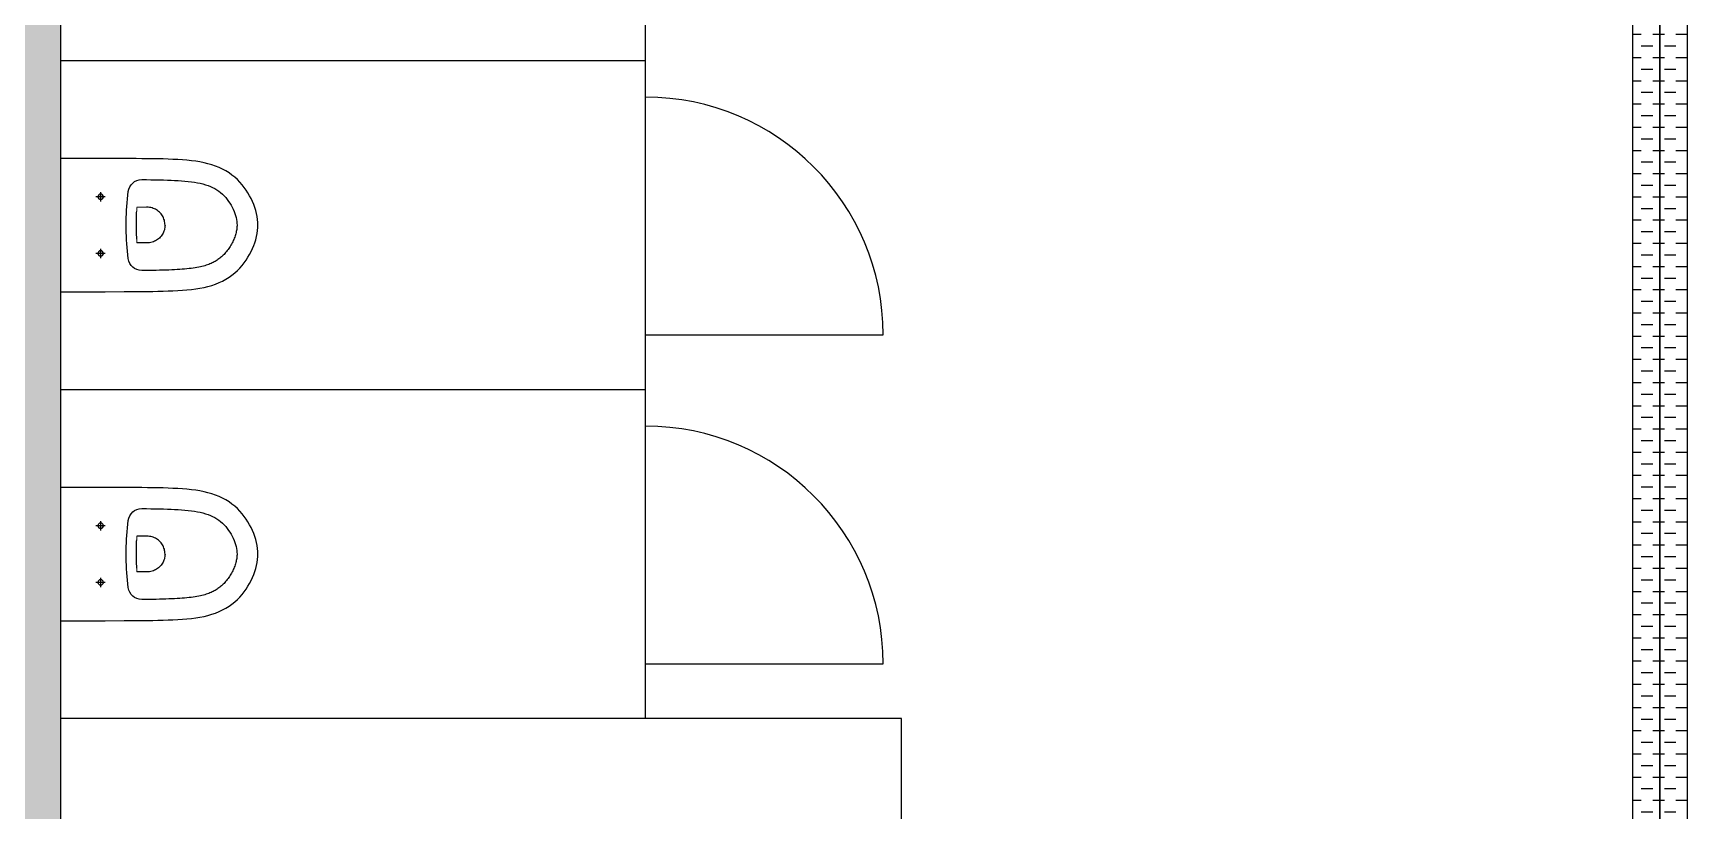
# Model space of a CAD drawing. Header units: centimetres. Extents: x 26200 to 113000, y -600 to 9300.
# Drawn here: x 52166.9 to 52620.7, y 2618.3 to 2831.1 of the extents above; entities that cross this region are included whole.
import ezdxf

# ---------------------------------------------------------------- set-up
doc = ezdxf.new("R2010")
doc.units = ezdxf.units.CM
for name, color, linetype in [('A-AREA', 8, 'Continuous'), ('A-FLOR-FIXT', 8, 'Continuous'), ('A-FLOR-TPTN', 8, 'Continuous'), ('A-WALL', 8, 'Continuous'), ('A-WALL-HTCH', 8, 'Continuous')]:
    doc.layers.add(name, color=color, linetype=linetype)
pattern_1 = [(0, (47244.2896, 54361.0323), (3.175, 3.175), [3.175, -3.175])]

# ---------------------------------------------------------------- blocks, each defined once
blk = doc.blocks.new('KLOZET')
at = {"linetype": 'Continuous'}
for p, q in [((-11.04, 49.6), (-10.31, 50.18)), ((-10.31, 50.18), (-9.56, 50.72)), ((-9.56, 50.72), (-8.8, 51.22)), ((-8.8, 51.22), (-8.02, 51.67)), ((-8.02, 51.67), (-7.24, 52.08)), ((-7.24, 52.08), (-6.44, 52.46)), ((-6.44, 52.46), (-5.63, 52.79)), ((-5.63, 52.79), (-4.81, 53.09)), ((-4.81, 53.09), (-3.99, 53.34)), ((-3.99, 53.34), (-3.16, 53.55)), ((-3.16, 53.55), (-2.34, 53.71)), ((-2.34, 53.71), (-1.51, 53.83)), ((-1.51, 53.83), (-0.69, 53.89)), ((-0.69, 53.89), (0, 53.91)), ((0, 53.91), (0.69, 53.89)), ((0.69, 53.89), (1.51, 53.83)), ((1.51, 53.83), (2.34, 53.71)), ((2.34, 53.71), (3.16, 53.55)), ((3.16, 53.55), (3.99, 53.34)), ((3.99, 53.34), (4.81, 53.09)), ((4.81, 53.09), (5.63, 52.79)), ((5.63, 52.79), (6.44, 52.46)), ((6.44, 52.46), (7.24, 52.08)), ((7.24, 52.08), (8.02, 51.67)), ((8.02, 51.67), (8.8, 51.22)), ((8.8, 51.22), (9.56, 50.72)), ((9.56, 50.72), (10.31, 50.18)), ((10.31, 50.18), (11.04, 49.6)), ((-14.81, 45.18), (-14.27, 46.03)), ((-14.27, 46.03), (-13.69, 46.84)), ((-13.69, 46.84), (-13.07, 47.6)), ((-13.07, 47.6), (-12.43, 48.31)), ((-12.43, 48.31), (-11.75, 48.97)), ((-11.75, 48.97), (-11.04, 49.6)), ((-6.99, 45.54), (-7.26, 45.33)), ((-6.71, 45.76), (-6.99, 45.54)), ((-6.42, 45.96), (-6.71, 45.76)), ((-6.13, 46.16), (-6.42, 45.96)), ((-5.82, 46.36), (-6.13, 46.16)), ((-5.51, 46.54), (-5.82, 46.36)), ((-5.2, 46.72), (-5.51, 46.54)), ((-4.89, 46.89), (-5.2, 46.72)), ((-4.57, 47.05), (-4.89, 46.89)), ((-4.25, 47.2), (-4.57, 47.05)), ((-3.93, 47.34), (-4.25, 47.2)), ((-3.6, 47.47), (-3.93, 47.34)), ((-3.28, 47.59), (-3.6, 47.47)), ((-2.97, 47.7), (-3.28, 47.59)), ((-2.65, 47.8), (-2.97, 47.7)), ((-2.35, 47.89), (-2.65, 47.8)), ((-2.06, 47.96), (-2.35, 47.89)), ((-1.77, 48.03), (-2.06, 47.96)), ((-1.5, 48.08), (-1.77, 48.03)), ((-1.23, 48.13), (-1.5, 48.08)), ((-0.97, 48.16), (-1.23, 48.13)), ((-0.71, 48.19), (-0.97, 48.16)), ((-0.47, 48.21), (-0.71, 48.19)), ((-0.23, 48.22), (-0.47, 48.21)), ((0, 48.22), (-0.23, 48.22)), ((0.5, 48.21), (0, 48.22)), ((1.01, 48.16), (0.5, 48.21)), ((1.53, 48.07), (1.01, 48.16)), ((2.07, 47.96), (1.53, 48.07)), ((2.62, 47.81), (2.07, 47.96)), ((3.18, 47.63), (2.62, 47.81)), ((3.74, 47.42), (3.18, 47.63)), ((4.31, 47.17), (3.74, 47.42)), ((4.87, 46.9), (4.31, 47.17)), ((5.42, 46.6), (4.87, 46.9)), ((5.96, 46.27), (5.42, 46.6)), ((6.49, 45.92), (5.96, 46.27)), ((7.01, 45.53), (6.49, 45.92)), ((7.51, 45.12), (7.01, 45.53)), ((11.04, 49.6), (11.75, 48.97)), ((11.75, 48.97), (12.43, 48.31)), ((12.43, 48.31), (13.07, 47.6)), ((13.07, 47.6), (13.69, 46.84)), ((13.69, 46.84), (14.27, 46.03)), ((14.27, 46.03), (14.81, 45.18)), ((-16.79, 40.28), (-16.49, 41.34)), ((-16.49, 41.34), (-16.14, 42.36)), ((-16.14, 42.36), (-15.75, 43.34)), ((-15.75, 43.34), (-15.3, 44.28)), ((-15.3, 44.28), (-14.81, 45.18)), ((-10.5, 41.11), (-10.63, 40.81)), ((-10.36, 41.4), (-10.5, 41.11)), ((-10.22, 41.69), (-10.36, 41.4)), ((-10.08, 41.96), (-10.22, 41.69)), ((-9.93, 42.23), (-10.08, 41.96)), ((-9.77, 42.49), (-9.93, 42.23)), ((-9.61, 42.75), (-9.77, 42.49)), ((-9.44, 43), (-9.61, 42.75)), ((-9.26, 43.24), (-9.44, 43)), ((-9.08, 43.48), (-9.26, 43.24)), ((-8.88, 43.72), (-9.08, 43.48)), ((-8.68, 43.96), (-8.88, 43.72)), ((-8.47, 44.19), (-8.68, 43.96)), ((-8.25, 44.43), (-8.47, 44.19)), ((-8.02, 44.66), (-8.25, 44.43)), ((-7.78, 44.88), (-8.02, 44.66)), ((-7.53, 45.11), (-7.78, 44.88)), ((-7.26, 45.33), (-7.53, 45.11)), ((7.99, 44.68), (7.51, 45.12)), ((8.44, 44.22), (7.99, 44.68)), ((8.87, 43.74), (8.44, 44.22)), ((9.27, 43.23), (8.87, 43.74)), ((9.64, 42.7), (9.27, 43.23)), ((9.98, 42.14), (9.64, 42.7)), ((10.29, 41.55), (9.98, 42.14)), ((10.57, 40.94), (10.29, 41.55)), ((10.82, 40.29), (10.57, 40.94)), ((14.81, 45.18), (15.3, 44.28)), ((15.3, 44.28), (15.75, 43.34)), ((15.75, 43.34), (16.14, 42.36)), ((16.14, 42.36), (16.49, 41.34)), ((16.49, 41.34), (16.79, 40.28)), ((-17.61, 35.73), (-17.46, 36.91)), ((-17.46, 36.91), (-17.27, 38.06)), ((-17.27, 38.06), (-17.05, 39.19)), ((-17.05, 39.19), (-16.79, 40.28)), ((-11.69, 36.75), (-11.77, 36.22)), ((-11.61, 37.25), (-11.69, 36.75)), ((-11.52, 37.73), (-11.61, 37.25)), ((-11.42, 38.19), (-11.52, 37.73)), ((-11.32, 38.62), (-11.42, 38.19)), ((-11.22, 39.04), (-11.32, 38.62)), ((-11.11, 39.43), (-11.22, 39.04)), ((-10.99, 39.8), (-11.11, 39.43)), ((-10.87, 40.16), (-10.99, 39.8)), ((-10.75, 40.49), (-10.87, 40.16)), ((-10.63, 40.81), (-10.75, 40.49)), ((11.05, 39.61), (10.82, 40.29)), ((11.25, 38.9), (11.05, 39.61)), ((11.43, 38.16), (11.25, 38.9)), ((11.58, 37.39), (11.43, 38.16)), ((11.72, 36.58), (11.58, 37.39)), ((11.84, 35.74), (11.72, 36.58)), ((16.79, 40.28), (17.05, 39.19)), ((17.05, 39.19), (17.27, 38.06)), ((17.27, 38.06), (17.46, 36.91)), ((17.46, 36.91), (17.61, 35.73)), ((-17.98, 30.7), (-17.91, 32)), ((-17.91, 32), (-17.83, 33.28)), ((-17.83, 33.28), (-17.73, 34.52)), ((-17.73, 34.52), (-17.61, 35.73)), ((-12.19, 31.86), (-12.23, 31.13)), ((-12.14, 32.56), (-12.19, 31.86)), ((-12.09, 33.24), (-12.14, 32.56)), ((-12.04, 33.89), (-12.09, 33.24)), ((-11.98, 34.51), (-12.04, 33.89)), ((-11.92, 35.1), (-11.98, 34.51)), ((-11.85, 35.68), (-11.92, 35.1)), ((-11.77, 36.22), (-11.85, 35.68)), ((11.94, 34.87), (11.84, 35.74)), ((12.03, 33.98), (11.94, 34.87)), ((12.11, 33.06), (12.03, 33.98)), ((12.17, 32.12), (12.11, 33.06)), ((12.23, 31.16), (12.17, 32.12)), ((17.61, 35.73), (17.73, 34.52)), ((17.73, 34.52), (17.83, 33.28)), ((17.83, 33.28), (17.91, 32)), ((17.91, 32), (17.98, 30.7)), ((-18.11, 26.6), (-18.08, 28)), ((-18.08, 28), (-18.03, 29.37)), ((-18.03, 29.37), (-17.98, 30.7)), ((-12.35, 27.92), (-12.37, 27.04)), ((-12.32, 28.77), (-12.35, 27.92)), ((-12.29, 29.59), (-12.32, 28.77)), ((-12.26, 30.38), (-12.29, 29.59)), ((-12.23, 31.13), (-12.26, 30.38)), ((-3.31, 27.23), (-3.54, 27)), ((-3.06, 27.44), (-3.31, 27.23)), ((-2.8, 27.64), (-3.06, 27.44)), ((-2.52, 27.82), (-2.8, 27.64)), ((-2.23, 27.98), (-2.52, 27.82)), ((-1.93, 28.12), (-2.23, 27.98)), ((-1.63, 28.24), (-1.93, 28.12)), ((-1.31, 28.35), (-1.63, 28.24)), ((-0.99, 28.42), (-1.31, 28.35)), ((-0.66, 28.48), (-0.99, 28.42)), ((-0.33, 28.51), (-0.66, 28.48)), ((0, 28.52), (-0.33, 28.51)), ((0, 28.52), (0.33, 28.51)), ((0.33, 28.51), (0.66, 28.48)), ((0.66, 28.48), (0.99, 28.42)), ((0.99, 28.42), (1.31, 28.34)), ((1.31, 28.34), (1.63, 28.24)), ((1.63, 28.24), (1.94, 28.12)), ((1.94, 28.12), (2.24, 27.98)), ((2.24, 27.98), (2.53, 27.82)), ((2.53, 27.82), (2.8, 27.64)), ((2.8, 27.64), (3.07, 27.44)), ((3.07, 27.44), (3.31, 27.22)), ((12.27, 30.19), (12.23, 31.16)), ((12.31, 29.17), (12.27, 30.19)), ((12.34, 28.11), (12.31, 29.17)), ((12.37, 27.02), (12.34, 28.11)), ((17.98, 30.7), (18.03, 29.37)), ((18.03, 29.37), (18.08, 28)), ((18.08, 28), (18.11, 26.6)), ((-18.17, 22.18), (-18.16, 23.7)), ((-18.16, 23.7), (-18.14, 25.17)), ((-18.14, 25.17), (-18.11, 26.6)), ((-12.43, 23.21), (-12.44, 22.17)), ((-12.42, 24.22), (-12.43, 23.21)), ((-12.4, 25.19), (-12.42, 24.22)), ((-12.39, 26.14), (-12.4, 25.19)), ((-12.37, 27.04), (-12.39, 26.14)), ((-4.86, 23.9), (-4.87, 23.51)), ((-4.87, 23.51), (-4.85, 20.77)), ((-4.83, 24.28), (-4.86, 23.9)), ((-4.77, 24.65), (-4.83, 24.28)), ((-4.68, 24.99), (-4.77, 24.65)), ((-4.57, 25.33), (-4.68, 24.99)), ((-4.44, 25.64), (-4.57, 25.33)), ((-4.3, 25.94), (-4.44, 25.64)), ((-4.13, 26.23), (-4.3, 25.94)), ((-3.95, 26.5), (-4.13, 26.23)), ((-3.75, 26.76), (-3.95, 26.5)), ((-3.54, 27), (-3.75, 26.76)), ((3.31, 27.22), (3.55, 26.99)), ((3.55, 26.99), (3.76, 26.75)), ((3.76, 26.75), (3.96, 26.49)), ((3.96, 26.49), (4.14, 26.21)), ((4.14, 26.21), (4.31, 25.92)), ((4.31, 25.92), (4.45, 25.62)), ((4.45, 25.62), (4.58, 25.3)), ((4.58, 25.3), (4.69, 24.97)), ((4.69, 24.97), (4.77, 24.62)), ((4.77, 24.62), (4.83, 24.26)), ((4.83, 24.26), (4.86, 23.88)), ((4.87, 23.49), (4.85, 20.77)), ((4.86, 23.88), (4.87, 23.49)), ((12.39, 25.87), (12.37, 27.02)), ((12.41, 24.68), (12.39, 25.87)), ((12.43, 23.45), (12.41, 24.68)), ((12.44, 22.17), (12.43, 23.45)), ((18.11, 26.6), (18.14, 25.17)), ((18.14, 25.17), (18.16, 23.7)), ((18.16, 23.7), (18.17, 22.18)), ((-18.21, 17.38), (-18.19, 20.63)), ((-18.19, 20.63), (-18.17, 22.18)), ((-9.17, 18.44), (-8.15, 18.32)), ((-8.15, 18.32), (-7.14, 18.22)), ((-7.14, 18.22), (-6.12, 18.13)), ((-3.85, 20.77), (-2.1, 20.76)), ((-2.1, 20.76), (-0.41, 20.76)), ((-0.41, 20.76), (1.67, 20.76)), ((1.67, 20.76), (3.41, 20.76)), ((3.41, 20.76), (3.85, 20.77)), ((6.12, 18.13), (7.14, 18.22)), ((7.14, 18.22), (8.15, 18.32)), ((8.15, 18.32), (9.17, 18.44)), ((18.17, 22.18), (18.19, 20.63)), ((18.19, 20.63), (18.21, 17.38)), ((-18.23, 12.14), (-18.21, 17.38)), ((-6.12, 18.13), (-5.1, 18.05)), ((-5.1, 18.05), (-4.08, 17.99)), ((-4.08, 17.99), (-3.06, 17.94)), ((-3.06, 17.94), (-2.04, 17.9)), ((-2.04, 17.9), (-1.02, 17.88)), ((-1.02, 17.88), (0, 17.88)), ((0, 17.88), (1.02, 17.88)), ((1.02, 17.88), (2.04, 17.9)), ((2.04, 17.9), (3.06, 17.94)), ((3.06, 17.94), (4.08, 17.99)), ((4.08, 17.99), (5.1, 18.05)), ((5.1, 18.05), (6.12, 18.13)), ((18.21, 17.38), (18.22, 13.94)), ((18.22, 13.94), (18.25, 0)), ((-18.25, 0), (-18.23, 12.14)), ((-18.25, 0), (18.25, 0))]:
    blk.add_line(p, q, dxfattribs=at)
at = {"lineweight": 0}
for p, q in [((-3.85, 20.77), (-4.85, 20.77)), ((3.85, 20.77), (4.85, 20.77))]:
    blk.add_line(p, q, dxfattribs=at)
at = {"ltscale": 3}
for p, q in [((-6.47, 10.9), (-9.03, 10.9)), ((-7.75, 12.18), (-7.75, 9.62)), ((9.03, 10.9), (6.47, 10.9)), ((7.75, 12.18), (7.75, 9.62))]:
    blk.add_line(p, q, dxfattribs=at)
at = {"linetype": 'Continuous'}
for centre in [(-7.75, 10.9), (7.75, 10.9)]:
    blk.add_circle(centre, 0.75, dxfattribs=at)
for centre, start, end in [((-8.71, 22.13), 179.5021, 262.9898), ((8.71, 22.13), 277.0095, 0.5028)]:
    blk.add_arc(centre, 3.72, start, end, dxfattribs=at)

msp = doc.modelspace()

# ---------------------------------------------------------------- hatches: boundary and pattern name
at = {"layer": 'A-WALL-HTCH'}
h = msp.add_hatch(dxfattribs=at)
h.set_pattern_fill('DASH', color=256)
h.set_pattern_definition(pattern_1)
h.paths.add_polyline_path([(52174.48, 3003.59), (52334.48, 3003.59), (52334.48, 3018.59), (52174.48, 3018.59), (52174.48, 3268.59), (52339.48, 3268.59), (52339.48, 3283.59), (51979.48, 3283.59), (51979.48, 3268.59), (52144.48, 3268.59), (52144.48, 3018.59), (51984.48, 3018.59), (51984.48, 3003.59), (52144.48, 3003.59), (52144.48, 2498.59), (52174.48, 2498.59)])
h = msp.add_hatch(dxfattribs=at)
h.set_pattern_fill('DASH', color=256)
h.set_pattern_definition(pattern_1)
h.paths.add_polyline_path([(52619.48, 2958.59), (52604.48, 2958.59), (52604.48, 2543.59), (52619.48, 2543.59)])

# ---------------------------------------------------------------- linework, layer by layer
at = {"layer": 'A-AREA'}
for points in [[(52611.98, 1508.59), (52611.98, 3418.59), (70734.48, 3418.59), (70734.48, 2981.09), (63779.48, 2981.09), (63779.23, 1508.59), (63516.98, 1508.59), (63516.98, 2981.09), (58079.48, 2981.09), (58079.48, 1508.59), (56279.48, 1508.59), (56279.48, 2981.09), (52979.48, 2981.09), (52979.48, 1508.59)], [(52611.98, 2491.09), (52159.48, 2491.09), (52159.48, 3276.09), (52611.98, 3276.09)]]:
    msp.add_lwpolyline(points, close=True, dxfattribs=at)
at = {"layer": 'A-FLOR-TPTN'}
for p, q in [((52334.48, 2823.59), (52334.48, 2913.59)), ((52174.48, 2823.59), (52334.48, 2823.59)), ((52334.48, 2733.59), (52334.48, 2823.59)), ((52174.48, 2733.59), (52334.48, 2733.59)), ((52334.48, 2643.59), (52334.48, 2733.59)), ((52404.48, 2643.59), (52174.48, 2643.59)), ((52404.48, 2498.59), (52404.48, 2643.59))]:
    msp.add_line(p, q, dxfattribs=at)
for points in [[(52334.48, 2748.59), (52399.48, 2748.59)], [(52334.48, 2658.59), (52399.48, 2658.59)]]:
    msp.add_lwpolyline(points, dxfattribs=at)
for centre in [(52334.48, 2748.59), (52334.48, 2658.59)]:
    msp.add_arc(centre, 65, 0, 90, dxfattribs=at)
at = {"layer": 'A-WALL'}
for p, q in [((52604.48, 2958.59), (52604.48, 2543.59)), ((52619.48, 2958.59), (52619.48, 2543.59))]:
    msp.add_line(p, q, dxfattribs=at)
msp.add_lwpolyline([(52174.48, 2498.59), (52174.48, 3003.59)], dxfattribs=at)

# ---------------------------------------------------------------- block references
at = {"layer": 'A-FLOR-FIXT', "xscale": -1, "rotation": 270}
for p in [(52174.48, 2778.59), (52174.48, 2688.59)]:
    msp.add_blockref('KLOZET', p, dxfattribs=at)

doc.saveas('drawing.dxf')
